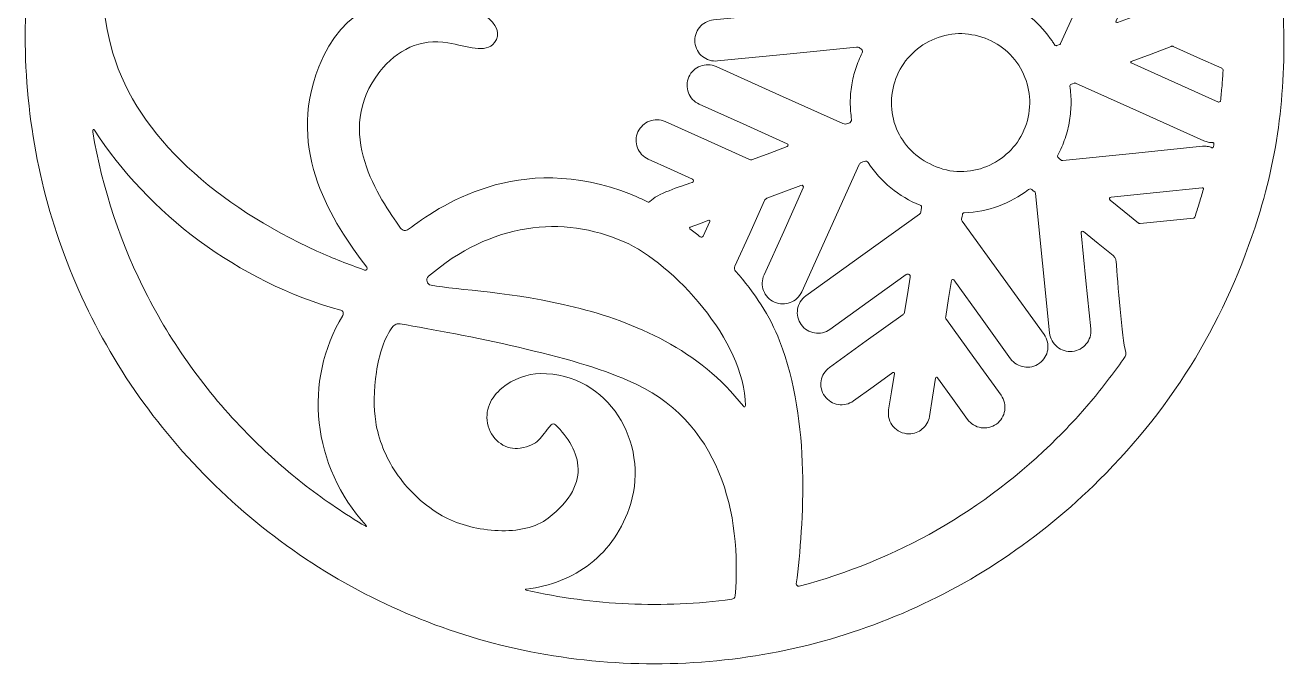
# Model space of a CAD drawing. Header units: inches. Extents: x 5 to 12.8, y -7.5 to 2.5.
# Drawn here: x 4.96 to 12.82, y -7.5 to -3.51 of the extents above; entities that cross this region are included whole.
import ezdxf

# ---------------------------------------------------------------- set-up
doc = ezdxf.new("R2010")
doc.units = ezdxf.units.IN
doc.header["$MEASUREMENT"] = 0
doc.layers.add('_U+0421_U+043B_U+043E_U+0439 1', color=7, linetype='Continuous')

# ---------------------------------------------------------------- blocks, each defined once
blk = doc.blocks.new('block 2')
at = {"layer": '_U+0421_U+043B_U+043E_U+0439 1', "lineweight": 0}
for points, knots in [([(12.81, -3.3748), (12.7797, -2.7854), (12.6244, -2.2343), (12.3614, -1.7432), (12.0984, -1.252), (11.7276, -0.8207), (11.2661, -0.4707), (11.2618, -0.4674), (11.2605, -0.4624), (11.2617, -0.4581), (11.2628, -0.4537), (11.2664, -0.4499), (11.2717, -0.4491), (11.4081, -0.4289), (11.5259, -0.3814), (11.6233, -0.3062), (11.7207, -0.231), (11.7975, -0.1282), (11.8519, 0.0027), (11.8884, 0.0904), (11.889, 0.1721), (11.8672, 0.2606), (11.8453, 0.349), (11.801, 0.4442), (11.7476, 0.5589), (11.7242, 0.6092), (11.698, 0.6655), (11.6698, 0.729), (11.6416, 0.7925), (11.6115, 0.8632), (11.5801, 0.9422), (11.5465, 1.0282), (11.5646, 1.1566), (11.5986, 1.2862), (11.6325, 1.4157), (11.6824, 1.5464), (11.7122, 1.637), (11.7707, 1.8143), (11.7631, 1.9776), (11.6967, 2.1124), (11.6302, 2.2473), (11.5049, 2.3536), (11.3279, 2.417), (11.1738, 2.4719), (10.9886, 2.4917), (10.7933, 2.4777), (10.598, 2.4638), (10.3927, 2.4162), (10.1982, 2.3364), (9.9808, 2.2474), (9.7907, 2.1256), (9.6348, 1.9779), (9.4789, 1.8303), (9.3572, 1.6567), (9.2766, 1.464), (9.2744, 1.4589), (9.2702, 1.4554), (9.2654, 1.4539), (9.2606, 1.4524), (9.2552, 1.453), (9.2505, 1.4561), (9.1911, 1.4948), (9.1267, 1.5247), (9.0591, 1.5448), (8.9914, 1.565), (8.9206, 1.5754), (8.8482, 1.5754), (8.7926, 1.5754), (8.7378, 1.5692), (8.6847, 1.5572), (8.6316, 1.5451), (8.5802, 1.5273), (8.5313, 1.5039), (8.5221, 1.4996), (8.5122, 1.4995), (8.5034, 1.5028), (8.4947, 1.5061), (8.4872, 1.5129), (8.483, 1.5221), (8.3995, 1.7054), (8.2783, 1.8704), (8.1255, 2.0112), (7.9728, 2.1519), (7.7885, 2.2683), (7.5788, 2.3544), (7.3841, 2.4342), (7.1786, 2.4818), (6.9833, 2.4957), (6.7879, 2.5096), (6.6027, 2.4899), (6.4486, 2.435), (6.2306, 2.357), (6.1091, 2.2353), (6.0589, 2.0843), (6.0088, 1.9334), (6.0299, 1.753), (6.0972, 1.5575), (6.1319, 1.4566), (6.1708, 1.3434), (6.1939, 1.2373), (6.2171, 1.1312), (6.2244, 1.0323), (6.1959, 0.9602), (6.1648, 0.8809), (6.1347, 0.8098), (6.1066, 0.746), (6.0784, 0.6822), (6.052, 0.6256), (6.0284, 0.5753), (5.9752, 0.4609), (5.9311, 0.3658), (5.9094, 0.2775), (5.8876, 0.1892), (5.8884, 0.1076), (5.9251, 0.0201), (5.9789, -0.1092), (6.0548, -0.2099), (6.1499, -0.2823), (6.245, -0.3548), (6.3594, -0.3991), (6.4903, -0.4158), (6.5031, -0.4174), (6.5118, -0.4265), (6.5147, -0.437), (6.5176, -0.4476), (6.5146, -0.4598), (6.5043, -0.4676), (6.4354, -0.5201), (6.3681, -0.575), (6.3026, -0.6323), (6.237, -0.6895), (6.1732, -0.7492), (6.1111, -0.8112), (5.7402, -1.1812), (5.4527, -1.6121), (5.2578, -2.0813), (5.063, -2.5505), (4.9609, -3.058), (4.9609, -3.5811), (4.9609, -4.1045), (5.063, -4.6123), (5.2578, -5.0817), (5.4527, -5.5511), (5.7402, -5.9821), (6.1111, -6.3521), (6.482, -6.7223), (6.914, -7.0093), (7.3845, -7.2037), (7.8549, -7.3981), (8.3638, -7.5), (8.8883, -7.5), (9.4128, -7.5), (9.9215, -7.3981), (10.3918, -7.2037), (10.8621, -7.0093), (11.294, -6.7223), (11.6649, -6.3521), (11.9027, -6.115), (12.1009, -5.8631), (12.2644, -5.5918), (12.4279, -5.3204), (12.5567, -5.0297), (12.6558, -4.7152), (12.7234, -4.5017), (12.7683, -4.2902), (12.7932, -4.0702), (12.8181, -3.8503), (12.8228, -3.6219), (12.81, -3.3748), (12.81, -3.3748), (12.81, -3.3748), (12.81, -3.3748), (12.81, -3.3748), (12.81, -3.3748), (12.81, -3.3748)], [0, 0, 0, 0, 1, 1, 1, 2, 2, 2, 3, 3, 3, 4, 4, 4, 5, 5, 5, 6, 6, 6, 7, 7, 7, 8, 8, 8, 9, 9, 9, 10, 10, 10, 11, 11, 11, 12, 12, 12, 13, 13, 13, 14, 14, 14, 15, 15, 15, 16, 16, 16, 17, 17, 17, 18, 18, 18, 19, 19, 19, 20, 20, 20, 21, 21, 21, 22, 22, 22, 23, 23, 23, 24, 24, 24, 25, 25, 25, 26, 26, 26, 27, 27, 27, 28, 28, 28, 29, 29, 29, 30, 30, 30, 31, 31, 31, 32, 32, 32, 33, 33, 33, 34, 34, 34, 35, 35, 35, 36, 36, 36, 37, 37, 37, 38, 38, 38, 39, 39, 39, 40, 40, 40, 41, 41, 41, 42, 42, 42, 43, 43, 43, 44, 44, 44, 45, 45, 45, 46, 46, 46, 47, 47, 47, 48, 48, 48, 49, 49, 49, 50, 50, 50, 51, 51, 51, 52, 52, 52, 53, 53, 53, 54, 54, 54, 55, 55, 55, 56, 56, 56, 57, 57, 57, 58, 58, 58, 58]), ([(12.3503, -2.7935), (12.3308, -2.7975), (12.3124, -2.8061), (12.2966, -2.8185), (12.2809, -2.8309), (12.2678, -2.8472), (12.2593, -2.8668), (12.2593, -2.8668), (12.1382, -3.1348), (12.1382, -3.1348), (12.1382, -3.1348), (12.0171, -3.4028), (12.0171, -3.4028), (12.0162, -3.4049), (12.0149, -3.4067), (12.0133, -3.4082), (12.0117, -3.4097), (12.0098, -3.4109), (12.0077, -3.4117), (12.0077, -3.4117), (11.8935, -3.4549), (11.8935, -3.4549), (11.8935, -3.4549), (11.7793, -3.4981), (11.7793, -3.4981), (11.7761, -3.4993), (11.773, -3.4983), (11.771, -3.4962), (11.769, -3.4941), (11.7682, -3.4909), (11.7696, -3.4878), (11.7696, -3.4878), (11.8942, -3.2119), (11.8942, -3.2119), (11.8942, -3.2119), (12.0188, -2.9361), (12.0188, -2.9361), (12.0335, -2.9035), (12.0335, -2.8682), (12.0217, -2.8375), (12.01, -2.8067), (11.9865, -2.7804), (11.9541, -2.7657), (11.9217, -2.7511), (11.8864, -2.751), (11.8555, -2.7626), (11.8247, -2.7742), (11.7982, -2.7976), (11.7836, -2.8299), (11.7836, -2.8299), (11.6034, -3.2291), (11.6034, -3.2291), (11.6034, -3.2291), (11.4232, -3.6284), (11.4232, -3.6284), (11.4224, -3.63), (11.4214, -3.6315), (11.4201, -3.6327), (11.4188, -3.6339), (11.4173, -3.6348), (11.4156, -3.6355), (11.4156, -3.6355), (11.4071, -3.6387), (11.4071, -3.6387), (11.4071, -3.6387), (11.3985, -3.6419), (11.3985, -3.6419), (11.3963, -3.6428), (11.3941, -3.6428), (11.392, -3.642), (11.39, -3.6413), (11.3882, -3.6399), (11.387, -3.638), (11.3827, -3.631), (11.3782, -3.624), (11.3735, -3.6171), (11.3689, -3.6102), (11.3641, -3.6034), (11.3592, -3.5965), (11.3194, -3.541), (11.2723, -3.4925), (11.2194, -3.4521), (11.1666, -3.4116), (11.108, -3.379), (11.0453, -3.3554), (11.0425, -3.3543), (11.0403, -3.3523), (11.0389, -3.3499), (11.0374, -3.3474), (11.0369, -3.3445), (11.0374, -3.3415), (11.0374, -3.3415), (11.0388, -3.3335), (11.0388, -3.3335), (11.0388, -3.3335), (11.0402, -3.3255), (11.0402, -3.3255), (11.0406, -3.3237), (11.0412, -3.322), (11.0422, -3.3205), (11.0431, -3.319), (11.0444, -3.3177), (11.0459, -3.3166), (11.0459, -3.3166), (11.4016, -3.0609), (11.4016, -3.0609), (11.4016, -3.0609), (11.7574, -2.8053), (11.7574, -2.8053), (11.7864, -2.7845), (11.8042, -2.7539), (11.8096, -2.7214), (11.815, -2.6889), (11.808, -2.6544), (11.7872, -2.6257), (11.7663, -2.5967), (11.7358, -2.579), (11.7032, -2.5737), (11.6705, -2.5684), (11.6359, -2.5756), (11.6068, -2.5964), (11.6068, -2.5964), (11.364, -2.7707), (11.364, -2.7707), (11.364, -2.7707), (11.1211, -2.945), (11.1211, -2.945), (11.1171, -2.9479), (11.1123, -2.9477), (11.1088, -2.9455), (11.1052, -2.9433), (11.1028, -2.9391), (11.1036, -2.9342), (11.1036, -2.9342), (11.1231, -2.8149), (11.1231, -2.8149), (11.1231, -2.8149), (11.1425, -2.6956), (11.1425, -2.6956), (11.143, -2.6927), (11.144, -2.6901), (11.1455, -2.6877), (11.147, -2.6853), (11.1489, -2.6832), (11.1513, -2.6815), (11.1513, -2.6815), (11.3852, -2.5135), (11.3852, -2.5135), (11.3852, -2.5135), (11.6192, -2.3455), (11.6192, -2.3455), (11.6482, -2.3247), (11.6659, -2.2942), (11.6712, -2.2616), (11.6764, -2.229), (11.6693, -2.1944), (11.6485, -2.1654), (11.6276, -2.1366), (11.5972, -2.1189), (11.5647, -2.1136), (11.5322, -2.1083), (11.4977, -2.1153), (11.4686, -2.1361), (11.4686, -2.1361), (11.3468, -2.2238), (11.3468, -2.2238), (11.3468, -2.2238), (11.2249, -2.3114), (11.2249, -2.3114), (11.2208, -2.3144), (11.2159, -2.3141), (11.2122, -2.3119), (11.2086, -2.3096), (11.2062, -2.3053), (11.207, -2.3003), (11.207, -2.3003), (11.2238, -2.1969), (11.2238, -2.1969), (11.2238, -2.1969), (11.2406, -2.0935), (11.2406, -2.0935), (11.2465, -2.0584), (11.2375, -2.0244), (11.2182, -1.9977), (11.1989, -1.971), (11.1694, -1.9516), (11.1342, -1.9457), (11.099, -1.9401), (11.0649, -1.9492), (11.0381, -1.9685), (11.0113, -1.9878), (10.9919, -2.0173), (10.9863, -2.0525), (10.9863, -2.0525), (10.9708, -2.1477), (10.9708, -2.1477), (10.9708, -2.1477), (10.9553, -2.2429), (10.9553, -2.2429), (10.954, -2.2509), (10.9482, -2.2562), (10.9415, -2.2577), (10.9348, -2.2593), (10.9272, -2.2572), (10.9224, -2.2506), (10.9224, -2.2506), (10.8507, -2.1509), (10.8507, -2.1509), (10.8507, -2.1509), (10.7789, -2.0513), (10.7789, -2.0513), (10.775, -2.0458), (10.7732, -2.0393), (10.7736, -2.0329), (10.774, -2.0266), (10.7764, -2.0203), (10.7809, -2.0153), (10.8209, -1.9705), (10.8574, -1.9239), (10.8894, -1.876), (10.9214, -1.8281), (10.9489, -1.7788), (10.9709, -1.7287), (11.0122, -1.6345), (11.0213, -1.5536), (11.0134, -1.4861), (11.0055, -1.4186), (10.9806, -1.3646), (10.9539, -1.3243), (10.921, -1.2751), (10.8762, -1.2398), (10.8271, -1.2121), (10.7781, -1.1845), (10.7248, -1.1645), (10.675, -1.1458), (10.6043, -1.1191), (10.5534, -1.0964), (10.5115, -1.0678), (10.4696, -1.0393), (10.4367, -1.0048), (10.402, -0.9545), (10.3918, -0.9397), (10.3937, -0.9225), (10.4024, -0.9102), (10.4112, -0.8979), (10.4268, -0.8906), (10.4441, -0.8958), (10.5241, -0.9198), (10.6099, -0.9555), (10.6928, -0.9933), (10.7758, -1.0312), (10.8559, -1.0712), (10.9246, -1.1037), (10.9783, -1.1293), (11.0302, -1.154), (11.0791, -1.1762), (11.1281, -1.1985), (11.174, -1.2184), (11.2159, -1.2345), (11.2804, -1.2594), (11.3388, -1.2724), (11.3895, -1.2692), (11.4403, -1.266), (11.4833, -1.2466), (11.5169, -1.2068), (11.7119, -1.3722), (11.8933, -1.6458), (12.0399, -1.9388), (12.1866, -2.2318), (12.2985, -2.5441), (12.3546, -2.787), (12.3549, -2.7885), (12.3546, -2.79), (12.3538, -2.7911), (12.353, -2.7923), (12.3518, -2.7931), (12.3503, -2.7935)], [0, 0, 0, 0, 1, 1, 1, 2, 2, 2, 3, 3, 3, 4, 4, 4, 5, 5, 5, 6, 6, 6, 7, 7, 7, 8, 8, 8, 9, 9, 9, 10, 10, 10, 11, 11, 11, 12, 12, 12, 13, 13, 13, 14, 14, 14, 15, 15, 15, 16, 16, 16, 17, 17, 17, 18, 18, 18, 19, 19, 19, 20, 20, 20, 21, 21, 21, 22, 22, 22, 23, 23, 23, 24, 24, 24, 25, 25, 25, 26, 26, 26, 27, 27, 27, 28, 28, 28, 29, 29, 29, 30, 30, 30, 31, 31, 31, 32, 32, 32, 33, 33, 33, 34, 34, 34, 35, 35, 35, 36, 36, 36, 37, 37, 37, 38, 38, 38, 39, 39, 39, 40, 40, 40, 41, 41, 41, 42, 42, 42, 43, 43, 43, 44, 44, 44, 45, 45, 45, 46, 46, 46, 47, 47, 47, 48, 48, 48, 49, 49, 49, 50, 50, 50, 51, 51, 51, 52, 52, 52, 53, 53, 53, 54, 54, 54, 55, 55, 55, 56, 56, 56, 57, 57, 57, 58, 58, 58, 59, 59, 59, 60, 60, 60, 61, 61, 61, 62, 62, 62, 63, 63, 63, 64, 64, 64, 65, 65, 65, 66, 66, 66, 67, 67, 67, 68, 68, 68, 69, 69, 69, 70, 70, 70, 71, 71, 71, 72, 72, 72, 73, 73, 73, 74, 74, 74, 75, 75, 75, 76, 76, 76, 77, 77, 77, 78, 78, 78, 79, 79, 79, 80, 80, 80, 81, 81, 81, 82, 82, 82, 83, 83, 83, 84, 84, 84, 85, 85, 85, 86, 86, 86, 87, 87, 87, 88, 88, 88, 89, 89, 89, 90, 90, 90, 91, 91, 91, 92, 92, 92, 92]), ([(10.1081, -4.1231), (10.1081, -4.1231), (10.101, -4.1258), (10.101, -4.1258), (10.101, -4.1258), (10.094, -4.1285), (10.094, -4.1285), (10.0892, -4.1304), (10.0842, -4.1312), (10.0791, -4.1311), (10.0741, -4.131), (10.0691, -4.1298), (10.0644, -4.1277), (10.0644, -4.1277), (9.669, -3.9501), (9.669, -3.9501), (9.669, -3.9501), (9.2735, -3.7725), (9.2735, -3.7725), (9.2412, -3.7579), (9.206, -3.7578), (9.1752, -3.7695), (9.1445, -3.7811), (9.1181, -3.8046), (9.1035, -3.8372), (9.0889, -3.8695), (9.0887, -3.9047), (9.1004, -3.9354), (9.1121, -3.9661), (9.1356, -3.9924), (9.1682, -4.007), (9.1682, -4.007), (9.443, -4.1305), (9.443, -4.1305), (9.443, -4.1305), (9.7177, -4.254), (9.7177, -4.254), (9.7215, -4.2557), (9.7232, -4.2592), (9.7231, -4.2627), (9.723, -4.2661), (9.721, -4.2695), (9.7172, -4.2709), (9.7172, -4.2709), (9.6087, -4.312), (9.6087, -4.312), (9.6087, -4.312), (9.5002, -4.3531), (9.5002, -4.3531), (9.4974, -4.3542), (9.4944, -4.3547), (9.4914, -4.3546), (9.4884, -4.3545), (9.4855, -4.3539), (9.4827, -4.3526), (9.4827, -4.3526), (9.2194, -4.2342), (9.2194, -4.2342), (9.2194, -4.2342), (8.9561, -4.1158), (8.9561, -4.1158), (8.9234, -4.1012), (8.8881, -4.1012), (8.8573, -4.1129), (8.8265, -4.1247), (8.8002, -4.1482), (8.7855, -4.1805), (8.7709, -4.2128), (8.7707, -4.2481), (8.7824, -4.2789), (8.7941, -4.3098), (8.8176, -4.3362), (8.8502, -4.3508), (8.8502, -4.3508), (8.9878, -4.4127), (8.9878, -4.4127), (8.9878, -4.4127), (9.1254, -4.4746), (9.1254, -4.4746), (9.1299, -4.4766), (9.1321, -4.4809), (9.1319, -4.4851), (9.1318, -4.4893), (9.1293, -4.4934), (9.1246, -4.495), (9.0856, -4.5086), (9.0303, -4.5267), (8.9793, -4.5474), (8.9283, -4.568), (8.8816, -4.5912), (8.86, -4.6148), (8.8583, -4.6166), (8.8558, -4.6178), (8.8531, -4.6182), (8.8504, -4.6187), (8.8476, -4.6183), (8.8453, -4.6172), (8.8283, -4.6086), (8.8115, -4.6005), (8.7948, -4.5929), (8.7781, -4.5852), (8.7614, -4.5781), (8.7449, -4.5715), (8.3923, -4.4301), (8.0878, -4.4514), (7.8499, -4.5245), (7.6119, -4.5976), (7.4404, -4.7224), (7.3539, -4.7878), (7.3458, -4.7939), (7.3361, -4.7961), (7.327, -4.7947), (7.3178, -4.7933), (7.3092, -4.7884), (7.3034, -4.7801), (7.2396, -4.69), (7.1333, -4.5395), (7.0799, -4.3648), (7.0266, -4.1901), (7.0263, -3.9911), (7.1745, -3.8038), (7.2279, -3.7361), (7.291, -3.6838), (7.3623, -3.6521), (7.4335, -3.6204), (7.513, -3.6094), (7.5993, -3.6242), (7.6605, -3.6345), (7.7187, -3.6523), (7.7689, -3.6585), (7.8192, -3.6646), (7.8616, -3.6591), (7.8911, -3.6227), (7.9746, -3.5201), (7.7738, -3.3677), (7.5152, -3.3361), (7.2566, -3.3045), (6.9402, -3.3938), (6.7928, -3.7746), (6.6891, -4.0428), (6.7111, -4.2845), (6.7854, -4.4945), (6.8598, -4.7046), (6.9866, -4.8829), (7.0926, -5.0243), (7.0962, -5.029), (7.0955, -5.0345), (7.0926, -5.0384), (7.0897, -5.0422), (7.0845, -5.0444), (7.079, -5.0424), (7.0271, -5.0237), (6.9798, -5.0064), (6.932, -4.9876), (6.8841, -4.9688), (6.8358, -4.9486), (6.782, -4.924), (6.4738, -4.7837), (6.1943, -4.6061), (5.9725, -4.398), (5.7506, -4.1898), (5.5864, -3.9511), (5.5085, -3.6884), (5.3932, -3.2999), (5.432, -2.8874), (5.5954, -2.5733), (5.7588, -2.2591), (6.0469, -2.0435), (6.4301, -2.0489), (6.5388, -2.0502), (6.6509, -2.0799), (6.7386, -2.1438), (6.8263, -2.2077), (6.8896, -2.3057), (6.9007, -2.4435), (6.9112, -2.5749), (6.8466, -2.7048), (6.7618, -2.7809), (6.677, -2.8571), (6.5719, -2.8794), (6.5015, -2.7955), (6.6038, -2.7563), (6.6363, -2.6476), (6.6055, -2.5522), (6.5747, -2.4567), (6.4807, -2.3745), (6.33, -2.3881), (6.0939, -2.4096), (5.9914, -2.5954), (6.0091, -2.7867), (6.0269, -2.9781), (6.1648, -3.175), (6.4096, -3.2189), (6.6554, -3.2626), (6.8934, -3.1429), (7.0516, -2.9521), (7.2097, -2.7612), (7.2879, -2.4992), (7.214, -2.2583), (7.2124, -2.2531), (7.2148, -2.2485), (7.2185, -2.2463), (7.2222, -2.244), (7.2273, -2.2441), (7.231, -2.2481), (7.3272, -2.349), (7.448, -2.4436), (7.5678, -2.5242), (7.6876, -2.6047), (7.8065, -2.6712), (7.8988, -2.716), (7.9949, -2.7624), (8.1086, -2.8024), (8.2238, -2.8309), (8.339, -2.8593), (8.4557, -2.8761), (8.5579, -2.8761), (8.6304, -2.8761), (8.7095, -2.8679), (8.7785, -2.8412), (8.8474, -2.8145), (8.9062, -2.7693), (8.9381, -2.6954), (8.9651, -2.6328), (8.9703, -2.5588), (8.9656, -2.4835), (8.9608, -2.4082), (8.9461, -2.3316), (8.933, -2.2639), (8.9273, -2.2354), (8.9219, -2.2077), (8.9178, -2.1828), (8.9137, -2.1578), (8.9109, -2.1356), (8.9103, -2.1182), (8.9126, -2.0966), (8.9304, -2.0502), (8.9553, -1.9949), (8.9802, -1.9395), (9.0122, -1.8753), (9.043, -1.8179), (9.0444, -1.8154), (9.0469, -1.814), (9.0494, -1.8139), (9.0519, -1.8138), (9.0546, -1.8149), (9.0562, -1.8173), (9.0828, -1.8577), (9.1098, -1.9037), (9.1302, -1.9446), (9.1506, -1.9855), (9.1644, -2.0213), (9.1646, -2.0412), (9.1649, -2.0558), (9.1643, -2.0711), (9.163, -2.0869), (9.1618, -2.1026), (9.16, -2.1189), (9.158, -2.1356), (9.1485, -2.2234), (9.1491, -2.3156), (9.1757, -2.3958), (9.2023, -2.4761), (9.2548, -2.5443), (9.3491, -2.5841), (9.3713, -2.593), (9.3961, -2.5998), (9.4233, -2.6048), (9.4505, -2.6097), (9.4802, -2.6127), (9.5123, -2.6139), (9.5177, -2.6141), (9.5227, -2.6162), (9.5265, -2.6197), (9.5303, -2.6232), (9.5328, -2.6279), (9.5334, -2.6334), (9.5334, -2.6334), (9.5413, -2.7106), (9.5413, -2.7106), (9.5413, -2.7106), (9.5491, -2.7879), (9.5491, -2.7879), (9.5498, -2.7939), (9.5466, -2.7988), (9.5421, -2.8013), (9.5375, -2.8037), (9.5317, -2.8037), (9.527, -2.7998), (9.527, -2.7998), (9.4434, -2.7317), (9.4434, -2.7317), (9.4434, -2.7317), (9.3598, -2.6636), (9.3598, -2.6636), (9.3321, -2.6413), (9.2979, -2.6322), (9.2651, -2.6355), (9.2323, -2.6389), (9.2009, -2.6547), (9.1785, -2.6821), (9.1559, -2.7096), (9.1467, -2.7437), (9.1499, -2.7765), (9.1532, -2.8094), (9.169, -2.8409), (9.1965, -2.8632), (9.1965, -2.8632), (9.2772, -2.9289), (9.2772, -2.9289), (9.2772, -2.9289), (9.3579, -2.9946), (9.3579, -2.9946), (9.3624, -2.9982), (9.3635, -3.0036), (9.3621, -3.0082), (9.3607, -3.0128), (9.3568, -3.0166), (9.3512, -3.0172), (9.3512, -3.0172), (9.2068, -3.0318), (9.2068, -3.0318), (9.2068, -3.0318), (9.0624, -3.0464), (9.0624, -3.0464), (9.027, -3.05), (8.9964, -3.0676), (8.9756, -3.0931), (8.9548, -3.1187), (8.9437, -3.1521), (8.9473, -3.1875), (8.9507, -3.223), (8.9683, -3.2535), (8.9938, -3.2743), (9.0194, -3.2951), (9.0529, -3.3061), (9.0881, -3.3025), (9.0881, -3.3025), (9.3648, -3.2747), (9.3648, -3.2747), (9.3648, -3.2747), (9.6415, -3.2468), (9.6415, -3.2468), (9.6488, -3.2461), (9.6562, -3.2468), (9.6632, -3.2489), (9.6701, -3.251), (9.6767, -3.2544), (9.6824, -3.2591), (9.6824, -3.2591), (9.7555, -3.3186), (9.7555, -3.3186), (9.7555, -3.3186), (9.8285, -3.3781), (9.8285, -3.3781), (9.8377, -3.3856), (9.8401, -3.3969), (9.8372, -3.4065), (9.8343, -3.4162), (9.8261, -3.4243), (9.8143, -3.4255), (9.8143, -3.4255), (9.5354, -3.4535), (9.5354, -3.4535), (9.5354, -3.4535), (9.2566, -3.4816), (9.2566, -3.4816), (9.2211, -3.4852), (9.1905, -3.5027), (9.1695, -3.5283), (9.1486, -3.5538), (9.1374, -3.5873), (9.141, -3.6227), (9.1446, -3.6581), (9.1623, -3.6886), (9.1879, -3.7094), (9.2136, -3.7302), (9.2471, -3.7412), (9.2823, -3.7376), (9.2823, -3.7376), (9.7156, -3.6941), (9.7156, -3.6941), (9.7156, -3.6941), (10.1489, -3.6506), (10.1489, -3.6506), (10.1528, -3.6502), (10.1568, -3.6506), (10.1605, -3.6517), (10.1643, -3.6529), (10.1678, -3.6547), (10.1709, -3.6572), (10.1709, -3.6572), (10.1756, -3.6611), (10.1756, -3.6611), (10.1756, -3.6611), (10.1804, -3.6649), (10.1804, -3.6649), (10.1836, -3.6676), (10.1857, -3.6712), (10.1865, -3.675), (10.1873, -3.6789), (10.1868, -3.683), (10.1849, -3.6868), (10.1692, -3.7179), (10.1558, -3.7504), (10.1448, -3.784), (10.1339, -3.8176), (10.1254, -3.8522), (10.1196, -3.8875), (10.1136, -3.9242), (10.1108, -3.9606), (10.1108, -3.9966), (10.1108, -4.0326), (10.1137, -4.0682), (10.1192, -4.1032), (10.1196, -4.1056), (10.1168, -4.1106), (10.1139, -4.115), (10.1111, -4.1194), (10.1081, -4.1231), (10.1081, -4.1231)], [0, 0, 0, 0, 1, 1, 1, 2, 2, 2, 3, 3, 3, 4, 4, 4, 5, 5, 5, 6, 6, 6, 7, 7, 7, 8, 8, 8, 9, 9, 9, 10, 10, 10, 11, 11, 11, 12, 12, 12, 13, 13, 13, 14, 14, 14, 15, 15, 15, 16, 16, 16, 17, 17, 17, 18, 18, 18, 19, 19, 19, 20, 20, 20, 21, 21, 21, 22, 22, 22, 23, 23, 23, 24, 24, 24, 25, 25, 25, 26, 26, 26, 27, 27, 27, 28, 28, 28, 29, 29, 29, 30, 30, 30, 31, 31, 31, 32, 32, 32, 33, 33, 33, 34, 34, 34, 35, 35, 35, 36, 36, 36, 37, 37, 37, 38, 38, 38, 39, 39, 39, 40, 40, 40, 41, 41, 41, 42, 42, 42, 43, 43, 43, 44, 44, 44, 45, 45, 45, 46, 46, 46, 47, 47, 47, 48, 48, 48, 49, 49, 49, 50, 50, 50, 51, 51, 51, 52, 52, 52, 53, 53, 53, 54, 54, 54, 55, 55, 55, 56, 56, 56, 57, 57, 57, 58, 58, 58, 59, 59, 59, 60, 60, 60, 61, 61, 61, 62, 62, 62, 63, 63, 63, 64, 64, 64, 65, 65, 65, 66, 66, 66, 67, 67, 67, 68, 68, 68, 69, 69, 69, 70, 70, 70, 71, 71, 71, 72, 72, 72, 73, 73, 73, 74, 74, 74, 75, 75, 75, 76, 76, 76, 77, 77, 77, 78, 78, 78, 79, 79, 79, 80, 80, 80, 81, 81, 81, 82, 82, 82, 83, 83, 83, 84, 84, 84, 85, 85, 85, 86, 86, 86, 87, 87, 87, 88, 88, 88, 89, 89, 89, 90, 90, 90, 91, 91, 91, 92, 92, 92, 93, 93, 93, 94, 94, 94, 95, 95, 95, 96, 96, 96, 97, 97, 97, 98, 98, 98, 99, 99, 99, 100, 100, 100, 101, 101, 101, 102, 102, 102, 103, 103, 103, 104, 104, 104, 105, 105, 105, 106, 106, 106, 107, 107, 107, 108, 108, 108, 109, 109, 109, 110, 110, 110, 111, 111, 111, 112, 112, 112, 113, 113, 113, 114, 114, 114, 115, 115, 115, 116, 116, 116, 117, 117, 117, 118, 118, 118, 119, 119, 119, 120, 120, 120, 121, 121, 121, 122, 122, 122, 123, 123, 123, 124, 124, 124, 125, 125, 125, 126, 126, 126, 127, 127, 127, 128, 128, 128, 129, 129, 129, 130, 130, 130, 131, 131, 131, 132, 132, 132, 133, 133, 133, 134, 134, 134, 135, 135, 135, 136, 136, 136, 137, 137, 137, 138, 138, 138, 139, 139, 139, 140, 140, 140, 140]), ([(10.3739, -3.929), (10.3832, -3.8723), (10.4032, -3.8191), (10.4326, -3.7716), (10.462, -3.7242), (10.5008, -3.6825), (10.5476, -3.6489), (10.5912, -3.6176), (10.645, -3.5931), (10.7012, -3.5792), (10.7574, -3.5654), (10.816, -3.5621), (10.8691, -3.5734), (10.9262, -3.5827), (10.9796, -3.6027), (11.0272, -3.6321), (11.0748, -3.6614), (11.1165, -3.7002), (11.1501, -3.7469), (11.1838, -3.7936), (11.2072, -3.8453), (11.2198, -3.8995), (11.2325, -3.9537), (11.2344, -4.0104), (11.2251, -4.0671), (11.2061, -4.1836), (11.1415, -4.2816), (11.0524, -4.3459), (10.9633, -4.4102), (10.8496, -4.4409), (10.7325, -4.4227), (10.6146, -4.3993), (10.5151, -4.3365), (10.45, -4.2492), (10.3848, -4.1619), (10.3541, -4.0501), (10.3739, -3.929), (10.3739, -3.929), (10.3739, -3.929), (10.3739, -3.929), (10.3739, -3.929), (10.3739, -3.929), (10.3739, -3.929)], [0, 0, 0, 0, 1, 1, 1, 2, 2, 2, 3, 3, 3, 4, 4, 4, 5, 5, 5, 6, 6, 6, 7, 7, 7, 8, 8, 8, 9, 9, 9, 10, 10, 10, 11, 11, 11, 12, 12, 12, 13, 13, 13, 14, 14, 14, 14]), ([(12.4088, -3.9943), (12.4088, -3.9943), (12.1365, -3.8721), (12.1365, -3.8721), (12.1365, -3.8721), (11.8642, -3.7499), (11.8642, -3.7499), (11.8623, -3.7491), (11.8614, -3.7473), (11.8614, -3.7456), (11.8615, -3.7438), (11.8625, -3.7421), (11.8644, -3.7414), (11.8644, -3.7414), (11.9887, -3.6941), (11.9887, -3.6941), (11.9887, -3.6941), (12.113, -3.6469), (12.113, -3.6469), (12.1153, -3.6461), (12.1176, -3.6457), (12.12, -3.6457), (12.1224, -3.6458), (12.1247, -3.6463), (12.1269, -3.6473), (12.1269, -3.6473), (12.2778, -3.7153), (12.2778, -3.7153), (12.2778, -3.7153), (12.4288, -3.7833), (12.4288, -3.7833), (12.4316, -3.7845), (12.4338, -3.7866), (12.4354, -3.7891), (12.4369, -3.7916), (12.4377, -3.7945), (12.4375, -3.7975), (12.4358, -3.8296), (12.4335, -3.8615), (12.4308, -3.8933), (12.4281, -3.925), (12.425, -3.9566), (12.4214, -3.988), (12.4211, -3.9899), (12.418, -3.9915), (12.4149, -3.9926), (12.4118, -3.9937), (12.4088, -3.9943), (12.4088, -3.9943)], [0, 0, 0, 0, 1, 1, 1, 2, 2, 2, 3, 3, 3, 4, 4, 4, 5, 5, 5, 6, 6, 6, 7, 7, 7, 8, 8, 8, 9, 9, 9, 10, 10, 10, 11, 11, 11, 12, 12, 12, 13, 13, 13, 14, 14, 14, 15, 15, 15, 16, 16, 16, 16]), ([(11.486, -3.8842), (11.486, -3.8842), (11.4975, -3.8799), (11.4975, -3.8799), (11.4975, -3.8799), (11.509, -3.8756), (11.509, -3.8756), (11.5102, -3.8751), (11.5115, -3.8749), (11.5128, -3.8749), (11.5141, -3.875), (11.5154, -3.8753), (11.5166, -3.8758), (11.5166, -3.8758), (11.9169, -4.0559), (11.9169, -4.0559), (11.9169, -4.0559), (12.3173, -4.2359), (12.3173, -4.2359), (12.3265, -4.2399), (12.3358, -4.2429), (12.3452, -4.2447), (12.3546, -4.2466), (12.3641, -4.2474), (12.3735, -4.2472), (12.3757, -4.2471), (12.3777, -4.248), (12.379, -4.2495), (12.3803, -4.2509), (12.3809, -4.2529), (12.3806, -4.2551), (12.38, -4.2583), (12.3794, -4.2614), (12.3788, -4.2646), (12.3783, -4.2678), (12.3776, -4.271), (12.377, -4.2742), (12.3766, -4.2762), (12.3753, -4.2777), (12.3736, -4.2786), (12.372, -4.2794), (12.3699, -4.2796), (12.368, -4.2788), (12.3589, -4.2751), (12.3492, -4.2725), (12.3392, -4.2711), (12.3293, -4.2697), (12.319, -4.2694), (12.3086, -4.2703), (12.3086, -4.2703), (11.8727, -4.3143), (11.8727, -4.3143), (11.8727, -4.3143), (11.4367, -4.3583), (11.4367, -4.3583), (11.4344, -4.3586), (11.4322, -4.3583), (11.43, -4.3577), (11.4279, -4.357), (11.4259, -4.356), (11.4241, -4.3545), (11.4241, -4.3545), (11.4167, -4.3484), (11.4167, -4.3484), (11.4167, -4.3484), (11.4093, -4.3423), (11.4093, -4.3423), (11.4067, -4.3402), (11.405, -4.3373), (11.4044, -4.3342), (11.4039, -4.3311), (11.4043, -4.3278), (11.4059, -4.3248), (11.4237, -4.292), (11.4391, -4.2573), (11.4515, -4.2212), (11.4639, -4.1851), (11.4733, -4.1474), (11.4794, -4.1086), (11.4854, -4.0725), (11.4885, -4.0366), (11.4887, -4.0008), (11.489, -3.9651), (11.4865, -3.9296), (11.4812, -3.8944), (11.481, -3.8931), (11.4822, -3.8905), (11.4835, -3.8883), (11.4847, -3.8861), (11.486, -3.8842), (11.486, -3.8842)], [0, 0, 0, 0, 1, 1, 1, 2, 2, 2, 3, 3, 3, 4, 4, 4, 5, 5, 5, 6, 6, 6, 7, 7, 7, 8, 8, 8, 9, 9, 9, 10, 10, 10, 11, 11, 11, 12, 12, 12, 13, 13, 13, 14, 14, 14, 15, 15, 15, 16, 16, 16, 17, 17, 17, 18, 18, 18, 19, 19, 19, 20, 20, 20, 21, 21, 21, 22, 22, 22, 23, 23, 23, 24, 24, 24, 25, 25, 25, 26, 26, 26, 27, 27, 27, 28, 28, 28, 29, 29, 29, 30, 30, 30, 30]), ([(5.3931, -4.1685), (5.56, -4.4281), (5.7838, -4.665), (6.0462, -4.8591), (6.3085, -5.0532), (6.6093, -5.2045), (6.93, -5.2928), (6.9373, -5.2948), (6.9425, -5.3), (6.945, -5.3062), (6.9474, -5.3125), (6.9471, -5.3199), (6.9431, -5.3263), (6.8193, -5.5299), (6.7707, -5.7648), (6.7958, -5.9953), (6.8209, -6.2258), (6.9195, -6.4519), (7.0901, -6.6378), (7.0921, -6.6401), (7.0926, -6.6419), (7.0919, -6.6427), (7.0911, -6.6436), (7.0892, -6.6434), (7.0865, -6.6419), (6.9581, -6.5663), (6.8339, -6.4825), (6.7149, -6.3905), (6.5958, -6.2986), (6.4818, -6.1985), (6.3736, -6.0904), (6.1095, -5.8269), (5.8921, -5.5293), (5.7255, -5.2074), (5.5589, -4.8856), (5.443, -4.5395), (5.3821, -4.1792), (5.3811, -4.1729), (5.3824, -4.168), (5.3846, -4.1657), (5.3869, -4.1635), (5.3902, -4.164), (5.3931, -4.1685)], [0, 0, 0, 0, 1, 1, 1, 2, 2, 2, 3, 3, 3, 4, 4, 4, 5, 5, 5, 6, 6, 6, 7, 7, 7, 8, 8, 8, 9, 9, 9, 10, 10, 10, 11, 11, 11, 12, 12, 12, 13, 13, 13, 14, 14, 14, 14]), ([(11.4029, -6.0904), (11.176, -6.3166), (10.924, -6.5085), (10.6533, -6.6635), (10.3825, -6.8185), (10.093, -6.9366), (9.7909, -7.0152), (9.7862, -7.0164), (9.7816, -7.0151), (9.7784, -7.0123), (9.7752, -7.0094), (9.7732, -7.0051), (9.7738, -7.0003), (9.7975, -6.8092), (9.8206, -6.5583), (9.8132, -6.2912), (9.8057, -6.0241), (9.7678, -5.7408), (9.6696, -5.4849), (9.6401, -5.408), (9.6008, -5.3324), (9.5543, -5.2593), (9.5078, -5.1862), (9.454, -5.1157), (9.3953, -5.0492), (9.3916, -5.045), (9.3892, -5.0399), (9.3884, -5.0345), (9.3876, -5.0292), (9.3883, -5.0236), (9.3906, -5.0185), (9.3906, -5.0185), (9.4828, -4.8138), (9.4828, -4.8138), (9.4828, -4.8138), (9.575, -4.6091), (9.575, -4.6091), (9.5765, -4.6057), (9.5787, -4.6028), (9.5813, -4.6003), (9.5839, -4.5979), (9.587, -4.5959), (9.5904, -4.5947), (9.5904, -4.5947), (9.6966, -4.5544), (9.6966, -4.5544), (9.6966, -4.5544), (9.8029, -4.5141), (9.8029, -4.5141), (9.8077, -4.5123), (9.8124, -4.5139), (9.8153, -4.517), (9.8183, -4.5202), (9.8195, -4.525), (9.8174, -4.5296), (9.8174, -4.5296), (9.695, -4.801), (9.695, -4.801), (9.695, -4.801), (9.5725, -5.0723), (9.5725, -5.0723), (9.5579, -5.1047), (9.5578, -5.1399), (9.5694, -5.1708), (9.5811, -5.2016), (9.6046, -5.2281), (9.6373, -5.2427), (9.6696, -5.2573), (9.7048, -5.2574), (9.7356, -5.2458), (9.7663, -5.2341), (9.7927, -5.2106), (9.8073, -5.178), (9.8073, -5.178), (9.9864, -4.7814), (9.9864, -4.7814), (9.9864, -4.7814), (10.1656, -4.3847), (10.1656, -4.3847), (10.167, -4.3816), (10.169, -4.3788), (10.1714, -4.3765), (10.1739, -4.3742), (10.1768, -4.3724), (10.18, -4.3712), (10.18, -4.3712), (10.1896, -4.3677), (10.1896, -4.3677), (10.1896, -4.3677), (10.1992, -4.3641), (10.1992, -4.3641), (10.2036, -4.3625), (10.2082, -4.3625), (10.2123, -4.3639), (10.2165, -4.3653), (10.2201, -4.3681), (10.2227, -4.372), (10.261, -4.431), (10.3084, -4.484), (10.3631, -4.5291), (10.4178, -4.5741), (10.4799, -4.611), (10.5477, -4.6379), (10.5507, -4.639), (10.553, -4.6411), (10.5545, -4.6437), (10.556, -4.6463), (10.5566, -4.6494), (10.556, -4.6525), (10.556, -4.6525), (10.5538, -4.6657), (10.5538, -4.6657), (10.5538, -4.6657), (10.5516, -4.6789), (10.5516, -4.6789), (10.5512, -4.6818), (10.5501, -4.6846), (10.5486, -4.687), (10.5471, -4.6895), (10.5451, -4.6916), (10.5427, -4.6933), (10.5427, -4.6933), (10.1881, -4.9485), (10.1881, -4.9485), (10.1881, -4.9485), (9.8335, -5.2037), (9.8335, -5.2037), (9.8047, -5.2245), (9.787, -5.255), (9.7817, -5.2875), (9.7763, -5.32), (9.7834, -5.3546), (9.8042, -5.3833), (9.825, -5.412), (9.8556, -5.4297), (9.8881, -5.4351), (9.9207, -5.4404), (9.9552, -5.4333), (9.984, -5.4125), (9.984, -5.4125), (10.2218, -5.2416), (10.2218, -5.2416), (10.2218, -5.2416), (10.4596, -5.0707), (10.4596, -5.0707), (10.4655, -5.0664), (10.4725, -5.0668), (10.4777, -5.0701), (10.4829, -5.0733), (10.4864, -5.0794), (10.4852, -5.0865), (10.4852, -5.0865), (10.4673, -5.1958), (10.4673, -5.1958), (10.4673, -5.1958), (10.4494, -5.3051), (10.4494, -5.3051), (10.4489, -5.308), (10.4479, -5.3107), (10.4464, -5.3131), (10.4449, -5.3155), (10.4429, -5.3176), (10.4406, -5.3193), (10.4406, -5.3193), (10.2108, -5.4847), (10.2108, -5.4847), (10.2108, -5.4847), (9.9809, -5.6501), (9.9809, -5.6501), (9.9519, -5.6709), (9.9341, -5.7013), (9.9287, -5.7338), (9.9233, -5.7662), (9.9303, -5.8007), (9.9511, -5.8297), (9.9719, -5.8585), (10.0025, -5.8762), (10.0351, -5.8815), (10.0677, -5.8868), (10.1024, -5.8798), (10.1314, -5.859), (10.1314, -5.859), (10.2542, -5.7708), (10.2542, -5.7708), (10.2542, -5.7708), (10.3769, -5.6827), (10.3769, -5.6827), (10.3792, -5.681), (10.3819, -5.6812), (10.3839, -5.6824), (10.386, -5.6837), (10.3873, -5.6861), (10.3869, -5.6889), (10.3869, -5.6889), (10.3683, -5.8019), (10.3683, -5.8019), (10.3683, -5.8019), (10.3498, -5.9149), (10.3498, -5.9149), (10.3434, -5.9544), (10.3554, -5.9919), (10.379, -6.0195), (10.4026, -6.047), (10.4376, -6.0647), (10.4772, -6.0647), (10.5083, -6.0647), (10.5374, -6.0535), (10.5601, -6.0343), (10.5829, -6.0151), (10.5992, -5.988), (10.6046, -5.9565), (10.6046, -5.9565), (10.6239, -5.8367), (10.6239, -5.8367), (10.6239, -5.8367), (10.6433, -5.7169), (10.6433, -5.7169), (10.6437, -5.7142), (10.6457, -5.7124), (10.648, -5.7118), (10.6503, -5.7113), (10.6529, -5.712), (10.6546, -5.7142), (10.6546, -5.7142), (10.7488, -5.8443), (10.7488, -5.8443), (10.7488, -5.8443), (10.8429, -5.9744), (10.8429, -5.9744), (10.8637, -6.0034), (10.8943, -6.0211), (10.9269, -6.0264), (10.9594, -6.0316), (10.994, -6.0245), (11.0227, -6.0037), (11.0515, -5.9829), (11.0692, -5.9524), (11.0746, -5.9198), (11.0799, -5.8873), (11.0728, -5.8528), (11.052, -5.8241), (11.052, -5.8241), (10.8812, -5.5873), (10.8812, -5.5873), (10.8812, -5.5873), (10.7104, -5.3506), (10.7104, -5.3506), (10.7086, -5.3481), (10.7073, -5.3453), (10.7066, -5.3423), (10.7059, -5.3394), (10.7058, -5.3363), (10.7063, -5.3332), (10.7063, -5.3332), (10.7246, -5.2204), (10.7246, -5.2204), (10.7246, -5.2204), (10.7429, -5.1076), (10.7429, -5.1076), (10.7434, -5.1042), (10.7459, -5.102), (10.7487, -5.1013), (10.7515, -5.1007), (10.7547, -5.1015), (10.7567, -5.1043), (10.7567, -5.1043), (10.9339, -5.35), (10.9339, -5.35), (10.9339, -5.35), (11.1111, -5.5957), (11.1111, -5.5957), (11.1319, -5.6245), (11.1625, -5.642), (11.195, -5.6472), (11.2276, -5.6524), (11.2621, -5.6452), (11.2909, -5.6245), (11.3199, -5.6037), (11.3377, -5.5733), (11.3429, -5.5408), (11.3482, -5.5084), (11.341, -5.4739), (11.3202, -5.4449), (11.3202, -5.4449), (11.0646, -5.0906), (11.0646, -5.0906), (11.0646, -5.0906), (10.809, -4.7364), (10.809, -4.7364), (10.8075, -4.7343), (10.8065, -4.7321), (10.8059, -4.7297), (10.8054, -4.7273), (10.8053, -4.7248), (10.8057, -4.7224), (10.8057, -4.7224), (10.8081, -4.7088), (10.8081, -4.7088), (10.8081, -4.7088), (10.8104, -4.6952), (10.8104, -4.6952), (10.8109, -4.6923), (10.8124, -4.6899), (10.8144, -4.6881), (10.8165, -4.6863), (10.8192, -4.6853), (10.8221, -4.6852), (10.8963, -4.6829), (10.9685, -4.6685), (11.0362, -4.6437), (11.1039, -4.6189), (11.1672, -4.5836), (11.2237, -4.5396), (11.2267, -4.5372), (11.2303, -4.5361), (11.2339, -4.5361), (11.2374, -4.5361), (11.241, -4.5374), (11.2439, -4.5398), (11.2439, -4.5398), (11.2531, -4.5473), (11.2531, -4.5473), (11.2531, -4.5473), (11.2622, -4.5549), (11.2622, -4.5549), (11.2636, -4.5561), (11.2648, -4.5576), (11.2657, -4.5592), (11.2666, -4.5609), (11.2672, -4.5627), (11.2674, -4.5646), (11.2674, -4.5646), (11.3112, -4.9998), (11.3112, -4.9998), (11.3112, -4.9998), (11.3551, -5.4351), (11.3551, -5.4351), (11.3587, -5.4705), (11.3764, -5.5012), (11.4021, -5.5221), (11.4277, -5.543), (11.4612, -5.5542), (11.4964, -5.5506), (11.5318, -5.547), (11.5625, -5.5294), (11.5835, -5.5039), (11.6044, -5.4783), (11.6156, -5.4449), (11.612, -5.4095), (11.612, -5.4095), (11.5818, -5.1102), (11.5818, -5.1102), (11.5818, -5.1102), (11.5516, -4.8109), (11.5516, -4.8109), (11.5511, -4.8068), (11.5533, -4.8034), (11.5564, -4.8018), (11.5595, -4.8001), (11.5635, -4.8001), (11.5668, -4.8027), (11.5668, -4.8027), (11.6588, -4.8776), (11.6588, -4.8776), (11.6588, -4.8776), (11.7508, -4.9524), (11.7508, -4.9524), (11.7562, -4.9568), (11.7606, -4.9622), (11.7638, -4.9682), (11.767, -4.9742), (11.769, -4.9808), (11.7696, -4.9878), (11.7752, -5.0501), (11.7841, -5.1701), (11.7947, -5.2857), (11.8054, -5.4013), (11.8177, -5.5125), (11.8301, -5.5572), (11.8313, -5.5616), (11.8315, -5.5662), (11.8307, -5.5706), (11.8299, -5.575), (11.8282, -5.5792), (11.8256, -5.583), (11.7637, -5.673), (11.6975, -5.7605), (11.6271, -5.8452), (11.5566, -5.9299), (11.4819, -6.0117), (11.4029, -6.0904), (11.4029, -6.0904), (11.4029, -6.0904), (11.4029, -6.0904), (11.4029, -6.0904), (11.4029, -6.0904), (11.4029, -6.0904)], [0, 0, 0, 0, 1, 1, 1, 2, 2, 2, 3, 3, 3, 4, 4, 4, 5, 5, 5, 6, 6, 6, 7, 7, 7, 8, 8, 8, 9, 9, 9, 10, 10, 10, 11, 11, 11, 12, 12, 12, 13, 13, 13, 14, 14, 14, 15, 15, 15, 16, 16, 16, 17, 17, 17, 18, 18, 18, 19, 19, 19, 20, 20, 20, 21, 21, 21, 22, 22, 22, 23, 23, 23, 24, 24, 24, 25, 25, 25, 26, 26, 26, 27, 27, 27, 28, 28, 28, 29, 29, 29, 30, 30, 30, 31, 31, 31, 32, 32, 32, 33, 33, 33, 34, 34, 34, 35, 35, 35, 36, 36, 36, 37, 37, 37, 38, 38, 38, 39, 39, 39, 40, 40, 40, 41, 41, 41, 42, 42, 42, 43, 43, 43, 44, 44, 44, 45, 45, 45, 46, 46, 46, 47, 47, 47, 48, 48, 48, 49, 49, 49, 50, 50, 50, 51, 51, 51, 52, 52, 52, 53, 53, 53, 54, 54, 54, 55, 55, 55, 56, 56, 56, 57, 57, 57, 58, 58, 58, 59, 59, 59, 60, 60, 60, 61, 61, 61, 62, 62, 62, 63, 63, 63, 64, 64, 64, 65, 65, 65, 66, 66, 66, 67, 67, 67, 68, 68, 68, 69, 69, 69, 70, 70, 70, 71, 71, 71, 72, 72, 72, 73, 73, 73, 74, 74, 74, 75, 75, 75, 76, 76, 76, 77, 77, 77, 78, 78, 78, 79, 79, 79, 80, 80, 80, 81, 81, 81, 82, 82, 82, 83, 83, 83, 84, 84, 84, 85, 85, 85, 86, 86, 86, 87, 87, 87, 88, 88, 88, 89, 89, 89, 90, 90, 90, 91, 91, 91, 92, 92, 92, 93, 93, 93, 94, 94, 94, 95, 95, 95, 96, 96, 96, 97, 97, 97, 98, 98, 98, 99, 99, 99, 100, 100, 100, 101, 101, 101, 102, 102, 102, 103, 103, 103, 104, 104, 104, 105, 105, 105, 106, 106, 106, 107, 107, 107, 108, 108, 108, 109, 109, 109, 110, 110, 110, 111, 111, 111, 112, 112, 112, 113, 113, 113, 114, 114, 114, 115, 115, 115, 116, 116, 116, 117, 117, 117, 118, 118, 118, 119, 119, 119, 120, 120, 120, 121, 121, 121, 122, 122, 122, 123, 123, 123, 124, 124, 124, 125, 125, 125, 126, 126, 126, 127, 127, 127, 128, 128, 128, 129, 129, 129, 130, 130, 130, 131, 131, 131, 132, 132, 132, 132]), ([(12.3143, -4.5374), (12.3062, -4.5669), (12.2976, -4.5961), (12.2887, -4.6253), (12.2798, -4.6545), (12.2705, -4.6835), (12.2608, -4.7126), (12.2602, -4.7145), (12.259, -4.7161), (12.2575, -4.7173), (12.2561, -4.7184), (12.2542, -4.7192), (12.2523, -4.7194), (12.2523, -4.7194), (12.0862, -4.736), (12.0862, -4.736), (12.0862, -4.736), (11.9201, -4.7525), (11.9201, -4.7525), (11.9182, -4.7527), (11.9162, -4.7525), (11.9144, -4.752), (11.9125, -4.7514), (11.9108, -4.7505), (11.9093, -4.7493), (11.9093, -4.7493), (11.8209, -4.6776), (11.8209, -4.6776), (11.8209, -4.6776), (11.7325, -4.6059), (11.7325, -4.6059), (11.7287, -4.6029), (11.7278, -4.5984), (11.7289, -4.5945), (11.7301, -4.5906), (11.7334, -4.5873), (11.7382, -4.5868), (11.7382, -4.5868), (12.0229, -4.5581), (12.0229, -4.5581), (12.0229, -4.5581), (12.3075, -4.5293), (12.3075, -4.5293), (12.3098, -4.5291), (12.3118, -4.53), (12.3131, -4.5316), (12.3143, -4.5331), (12.3149, -4.5352), (12.3143, -4.5374)], [0, 0, 0, 0, 1, 1, 1, 2, 2, 2, 3, 3, 3, 4, 4, 4, 5, 5, 5, 6, 6, 6, 7, 7, 7, 8, 8, 8, 9, 9, 9, 10, 10, 10, 11, 11, 11, 12, 12, 12, 13, 13, 13, 14, 14, 14, 15, 15, 15, 16, 16, 16, 16]), ([(9.4433, -5.8926), (9.1706, -5.5411), (8.7666, -5.367), (8.3891, -5.2734), (8.0115, -5.1798), (7.6605, -5.1666), (7.4939, -5.137), (7.4807, -5.1347), (7.4718, -5.1252), (7.4688, -5.1141), (7.4657, -5.103), (7.4685, -5.0902), (7.4787, -5.0815), (7.6729, -4.9137), (7.8819, -4.8175), (8.0904, -4.7844), (8.2989, -4.7513), (8.507, -4.7814), (8.6992, -4.866), (8.8521, -4.9333), (9.0403, -5.0878), (9.1908, -5.276), (9.3413, -5.4642), (9.4542, -5.686), (9.4566, -5.8882), (9.4566, -5.8918), (9.4544, -5.8943), (9.4516, -5.8952), (9.4488, -5.8961), (9.4455, -5.8954), (9.4433, -5.8926)], [0, 0, 0, 0, 1, 1, 1, 2, 2, 2, 3, 3, 3, 4, 4, 4, 5, 5, 5, 6, 6, 6, 7, 7, 7, 8, 8, 8, 9, 9, 9, 10, 10, 10, 10]), ([(9.1742, -4.8354), (9.1637, -4.8266), (9.1531, -4.8181), (9.1424, -4.8097), (9.1317, -4.8012), (9.1209, -4.7929), (9.11, -4.7846), (9.1084, -4.7833), (9.1078, -4.7814), (9.108, -4.7796), (9.1083, -4.7778), (9.1094, -4.7762), (9.1114, -4.7755), (9.1114, -4.7755), (9.1696, -4.7536), (9.1696, -4.7536), (9.1696, -4.7536), (9.2278, -4.7317), (9.2278, -4.7317), (9.2299, -4.731), (9.2319, -4.7316), (9.2332, -4.733), (9.2345, -4.7344), (9.235, -4.7365), (9.2341, -4.7385), (9.2341, -4.7385), (9.213, -4.7849), (9.213, -4.7849), (9.213, -4.7849), (9.1919, -4.8314), (9.1919, -4.8314), (9.1903, -4.8348), (9.1874, -4.837), (9.1841, -4.8378), (9.1808, -4.8385), (9.1771, -4.8378), (9.1742, -4.8354)], [0, 0, 0, 0, 1, 1, 1, 2, 2, 2, 3, 3, 3, 4, 4, 4, 5, 5, 5, 6, 6, 6, 7, 7, 7, 8, 8, 8, 9, 9, 9, 10, 10, 10, 11, 11, 11, 12, 12, 12, 12]), ([(8.0899, -7.0333), (8.2381, -7.0152), (8.3761, -6.9627), (8.4893, -6.8743), (8.6026, -6.7859), (8.6911, -6.6616), (8.7403, -6.4999), (8.7973, -6.3121), (8.7638, -6.1084), (8.6622, -5.952), (8.5605, -5.7957), (8.3907, -5.6868), (8.1752, -5.6886), (8.0997, -5.6884), (8.0054, -5.7213), (7.9367, -5.7789), (7.8679, -5.8364), (7.8246, -5.9185), (7.8511, -6.0165), (7.8637, -6.0637), (7.8927, -6.1016), (7.9289, -6.1259), (7.9651, -6.1502), (8.0085, -6.161), (8.0499, -6.154), (8.1095, -6.1441), (8.1404, -6.1275), (8.1651, -6.1035), (8.1898, -6.0796), (8.2083, -6.0484), (8.243, -6.0095), (8.2466, -6.0055), (8.2515, -6.0033), (8.2564, -6.003), (8.2614, -6.0028), (8.2664, -6.0045), (8.2702, -6.0082), (8.3497, -6.0865), (8.4107, -6.1811), (8.412, -6.2843), (8.4133, -6.3875), (8.3548, -6.4993), (8.1953, -6.6118), (8.1095, -6.6626), (7.9887, -6.677), (7.8688, -6.666), (7.7488, -6.6549), (7.6297, -6.6182), (7.5469, -6.5666), (7.4339, -6.4966), (7.3431, -6.4069), (7.2762, -6.3075), (7.2093, -6.208), (7.1663, -6.0989), (7.1488, -5.9898), (7.1352, -5.907), (7.1356, -5.7914), (7.1526, -5.6801), (7.1695, -5.5688), (7.203, -5.4617), (7.2557, -5.3957), (7.2612, -5.3888), (7.2684, -5.3838), (7.2764, -5.3808), (7.2845, -5.3779), (7.2933, -5.3771), (7.302, -5.3785), (7.5015, -5.4122), (7.7749, -5.4632), (8.0391, -5.5243), (8.3034, -5.5855), (8.5586, -5.657), (8.7218, -5.7317), (9.0119, -5.8518), (9.1902, -6.0623), (9.2906, -6.3055), (9.391, -6.5487), (9.4135, -6.8245), (9.3919, -7.075), (9.3914, -7.0808), (9.389, -7.086), (9.3852, -7.0899), (9.3814, -7.0938), (9.3763, -7.0965), (9.3706, -7.0973), (9.1573, -7.126), (8.9416, -7.1356), (8.7267, -7.1261), (8.5118, -7.1166), (8.2977, -7.0879), (8.0878, -7.04), (8.0847, -7.0393), (8.0834, -7.0378), (8.0839, -7.0364), (8.0843, -7.035), (8.0864, -7.0337), (8.0899, -7.0333)], [0, 0, 0, 0, 1, 1, 1, 2, 2, 2, 3, 3, 3, 4, 4, 4, 5, 5, 5, 6, 6, 6, 7, 7, 7, 8, 8, 8, 9, 9, 9, 10, 10, 10, 11, 11, 11, 12, 12, 12, 13, 13, 13, 14, 14, 14, 15, 15, 15, 16, 16, 16, 17, 17, 17, 18, 18, 18, 19, 19, 19, 20, 20, 20, 21, 21, 21, 22, 22, 22, 23, 23, 23, 24, 24, 24, 25, 25, 25, 26, 26, 26, 27, 27, 27, 28, 28, 28, 29, 29, 29, 30, 30, 30, 31, 31, 31, 32, 32, 32, 32])]:
    blk.add_open_spline(points, degree=3, knots=knots, dxfattribs=at)

msp = doc.modelspace()

# ---------------------------------------------------------------- block references
at = {"layer": '_U+0421_U+043B_U+043E_U+0439 1'}
msp.add_blockref('block 2', (0, 0), dxfattribs=at)

doc.saveas('drawing.dxf')
